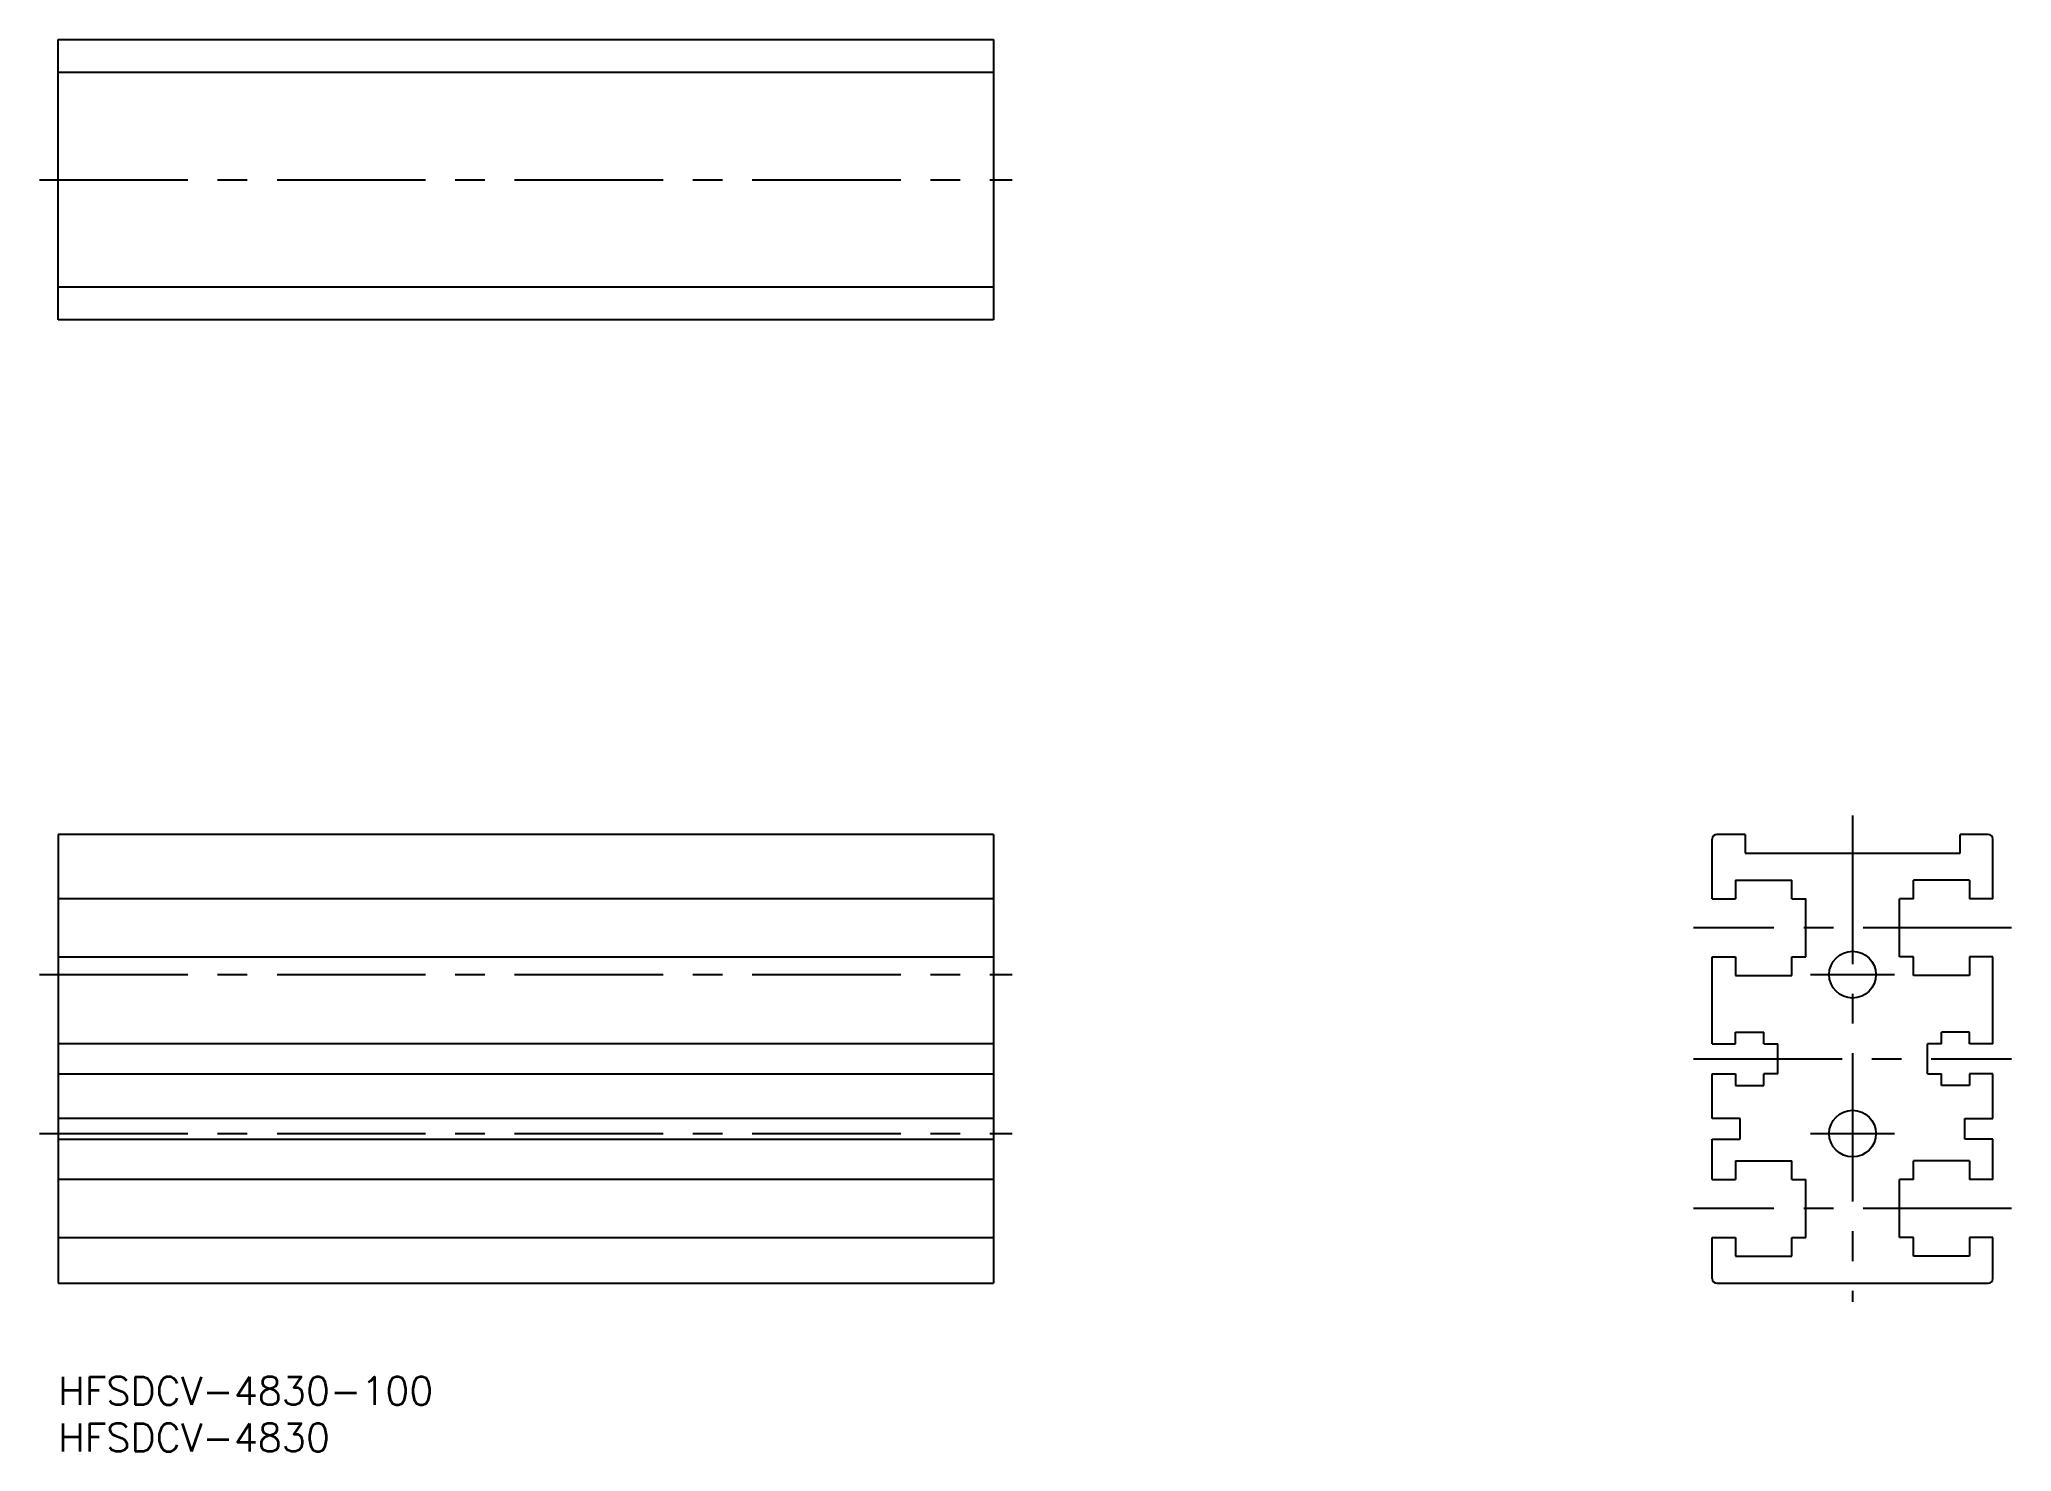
# Model space of a CAD drawing. Extents: x -2 to 209, y -8 to 143.
import ezdxf

# ---------------------------------------------------------------- set-up
doc = ezdxf.new("R2010")
doc.units = 0
doc.header["$LTSCALE"] = 0.5
doc.linetypes.add('CENTER', pattern=[50.8, 31.75, -6.35, 6.35, -6.35])
for name, color, linetype in [('MSM_CENTER', 1, 'CENTER'), ('MSM_CONTINUOUS', 7, 'CONTINUOUS'), ('MSM_PART_NUMBER', 7, 'CONTINUOUS')]:
    doc.layers.add(name, color=color, linetype=linetype)
doc.styles.get("Standard").update_dxf_attribs({"font": 'txt.shx', "height": 3, "bigfont": 'bigfont.shx'})

# ---------------------------------------------------------------- blocks, each defined once
blk = doc.blocks.new('*U5')
at = {"layer": 'MSM_PART_NUMBER'}
blk.add_text('HFSDCV-4830-100', height=3, dxfattribs=at).set_placement((0, -3))
blk = doc.blocks.new('*U6')
at = {"layer": 'MSM_PART_NUMBER'}
blk.add_text('HFSDCV-4830', height=3, dxfattribs=at).set_placement((0, -8))

msp = doc.modelspace()

# ---------------------------------------------------------------- linework, layer by layer
at = {"layer": 'MSM_CENTER'}
for p, q in [((-2, 128), (102, 128)), ((191.84, 60), (191.84, 8)), ((208.84, 48), (174.84, 48)), ((-2, 43), (102, 43)), ((187.34, 43), (196.34, 43)), ((174.84, 34), (208.84, 34)), ((-2, 26), (102, 26)), ((187.34, 26), (196.34, 26)), ((208.84, 18), (174.84, 18))]:
    msp.add_line(p, q, dxfattribs=at)
at = {"layer": 'MSM_CONTINUOUS'}
for p, q in [((0, 143), (100, 143)), ((0, 113), (0, 143)), ((100, 143), (100, 113)), ((0, 139.5), (100, 139.5)), ((100, 116.5), (0, 116.5)), ((100, 113), (0, 113)), ((100, 58), (0, 58)), ((0, 58), (0, 10)), ((100, 58), (100, 10)), ((176.84, 51.1), (176.84, 57.5)), ((180.34, 58), (177.34, 58)), ((180.34, 58), (180.34, 56)), ((203.34, 56), (203.34, 58)), ((206.34, 58), (203.34, 58)), ((206.84, 51.1), (206.84, 57.5)), ((180.34, 56), (203.34, 56)), ((179.34, 53.1), (179.34, 51.1)), ((179.34, 53.1), (185.34, 53.1)), ((185.34, 51.1), (185.34, 53.1)), ((198.34, 51.1), (198.34, 53.1)), ((204.34, 53.1), (198.34, 53.1)), ((204.34, 53.1), (204.34, 51.1)), ((100, 51.1), (0, 51.1)), ((176.84, 51.1), (179.34, 51.1)), ((185.34, 51.1), (186.84, 51.1)), ((186.84, 44.9), (186.84, 51.1)), ((196.84, 44.9), (196.84, 51.1)), ((198.34, 51.1), (196.84, 51.1)), ((206.84, 51.1), (204.34, 51.1)), ((0, 44.9), (100, 44.9)), ((176.84, 35.6), (176.84, 44.9)), ((176.84, 44.9), (179.34, 44.9)), ((179.34, 44.9), (179.34, 42.9)), ((185.34, 44.9), (186.84, 44.9)), ((185.34, 42.9), (185.34, 44.9)), ((198.34, 44.9), (196.84, 44.9)), ((198.34, 42.9), (198.34, 44.9)), ((204.34, 44.9), (204.34, 42.9)), ((206.84, 44.9), (204.34, 44.9)), ((206.84, 35.6), (206.84, 44.9)), ((179.34, 42.9), (185.34, 42.9)), ((204.34, 42.9), (198.34, 42.9)), ((179.34, 36.85), (182.34, 36.85)), ((179.34, 35.6), (179.34, 36.85)), ((182.34, 35.6), (182.34, 36.85)), ((201.34, 35.6), (201.34, 36.85)), ((204.34, 36.85), (201.34, 36.85)), ((204.34, 35.6), (204.34, 36.85)), ((100, 35.6), (0, 35.6)), ((176.84, 35.6), (179.34, 35.6)), ((182.34, 35.6), (183.84, 35.6)), ((183.84, 32.4), (183.84, 35.6)), ((199.84, 32.4), (199.84, 35.6)), ((201.34, 35.6), (199.84, 35.6)), ((206.84, 35.6), (204.34, 35.6)), ((0, 32.4), (100, 32.4)), ((176.84, 27.6), (176.84, 32.4)), ((176.84, 32.4), (179.34, 32.4)), ((179.34, 32.4), (179.34, 31.15)), ((183.84, 32.4), (182.34, 32.4)), ((182.34, 31.15), (182.34, 32.4)), ((199.84, 32.4), (201.34, 32.4)), ((201.34, 31.15), (201.34, 32.4)), ((204.34, 32.4), (204.34, 31.15)), ((206.84, 32.4), (204.34, 32.4)), ((206.84, 27.6), (206.84, 32.4)), ((179.34, 31.15), (182.34, 31.15)), ((204.34, 31.15), (201.34, 31.15)), ((100, 27.6), (0, 27.6)), ((179.84, 27.6), (176.84, 27.6)), ((179.84, 25.4), (179.84, 27.6)), ((203.84, 25.4), (203.84, 27.6)), ((203.84, 27.6), (206.84, 27.6)), ((0, 25.4), (100, 25.4)), ((176.84, 21.1), (176.84, 25.4)), ((176.84, 25.4), (179.84, 25.4)), ((206.84, 25.4), (203.84, 25.4)), ((206.84, 21.1), (206.84, 25.4)), ((100, 21.1), (0, 21.1)), ((176.84, 21.1), (179.34, 21.1)), ((179.34, 23.1), (185.34, 23.1)), ((179.34, 23.1), (179.34, 21.1)), ((185.34, 21.1), (185.34, 23.1)), ((185.34, 21.1), (186.84, 21.1)), ((186.84, 14.9), (186.84, 21.1)), ((198.34, 21.1), (196.84, 21.1)), ((196.84, 14.9), (196.84, 21.1)), ((198.34, 21.1), (198.34, 23.1)), ((204.34, 23.1), (198.34, 23.1)), ((204.34, 23.1), (204.34, 21.1)), ((206.84, 21.1), (204.34, 21.1)), ((0, 14.9), (100, 14.9)), ((176.84, 14.9), (179.34, 14.9)), ((176.84, 10.5), (176.84, 14.9)), ((179.34, 14.9), (179.34, 12.9)), ((185.34, 14.9), (186.84, 14.9)), ((185.34, 12.9), (185.34, 14.9)), ((198.34, 14.9), (196.84, 14.9)), ((198.34, 12.9), (198.34, 14.9)), ((204.34, 14.9), (204.34, 12.9)), ((206.84, 14.9), (204.34, 14.9)), ((206.84, 10.5), (206.84, 14.9)), ((179.34, 12.9), (185.34, 12.9)), ((204.34, 12.9), (198.34, 12.9)), ((0, 10), (100, 10)), ((177.34, 10), (206.34, 10))]:
    msp.add_line(p, q, dxfattribs=at)
for centre in [(191.84, 43), (191.84, 26)]:
    msp.add_circle(centre, 2.5, dxfattribs=at)
for centre, start, end in [((177.34, 57.5), 90, 180), ((206.34, 57.5), 0, 90), ((177.34, 10.5), 180, 270), ((206.34, 10.5), 270, 0)]:
    msp.add_arc(centre, 0.5, start, end, dxfattribs=at)

# ---------------------------------------------------------------- block references
for name in ['*U5', '*U6']:
    msp.add_blockref(name, (0, 0), dxfattribs=at)

doc.saveas('drawing.dxf')
